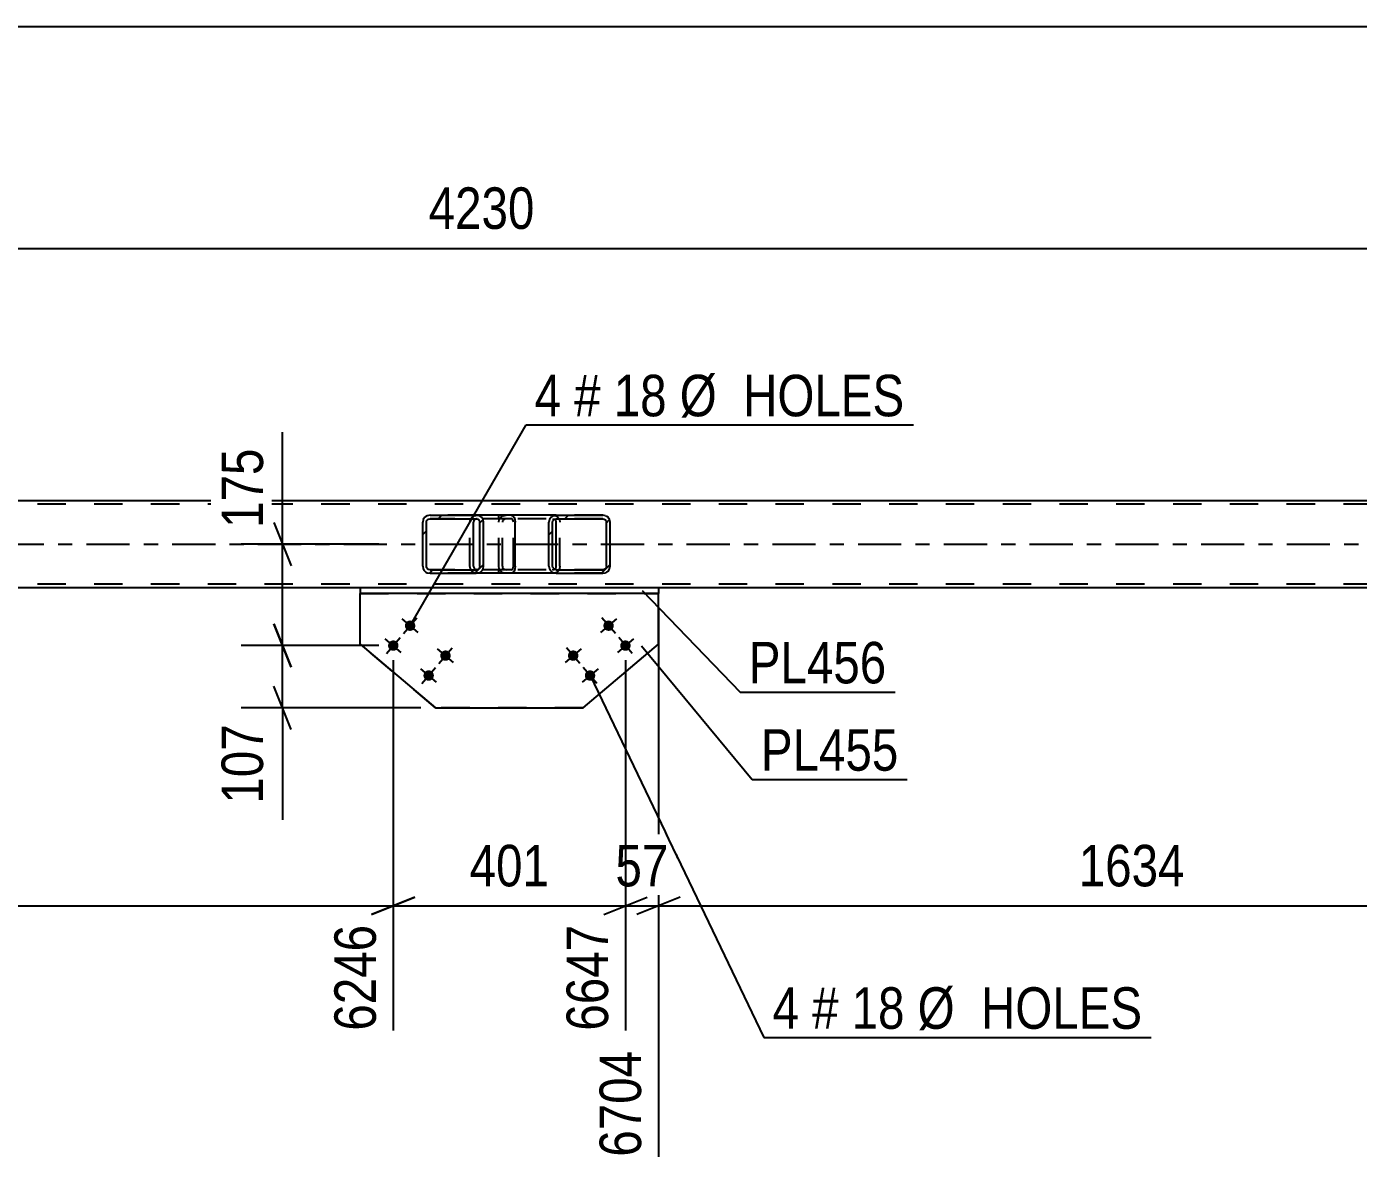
# Model space of a CAD drawing. Header units: millimetres. Extents: x -110 to 731, y -430 to 164.
# Drawn here: x 110 to 201.9, y -254.4 to -175.8 of the extents above; entities that cross this region are included whole.
import ezdxf

# ---------------------------------------------------------------- set-up
doc = ezdxf.new("R2010")
doc.units = ezdxf.units.MM
doc.linetypes.add('DXK_LINE_DOT2', pattern=[3.9198, 1.9599, -1.9599])
doc.linetypes.add('DXK_LINE_DOT3', pattern=[5.9187, 2.979, -0.9799, 0.9799, -0.9799])
doc.styles.add('Arial Narrow', font='ARIALN.TTF', dxfattribs={"height": 0.2})

# ---------------------------------------------------------------- blocks, each defined once
blk = doc.blocks.new('Part-570343290-77346 - 77341')
at = {"linetype": 'Continuous'}
h = blk.add_hatch(dxfattribs=at)
h.set_pattern_fill('', scale=0.7, style=0, pattern_type=0)
h.set_pattern_definition([(45, (150.242, -209.8653), (-1.57154, 1.57154), [])])
h.paths.add_polyline_path([(150.281, -210.049), (150.242, -209.865), (150.132, -209.71), (149.967, -209.605), (149.773, -209.569), (146.558, -209.569), (146.364, -209.605), (146.199, -209.71), (146.089, -209.865), (146.05, -210.049), (146.05, -213.089), (146.089, -213.273), (146.199, -213.428), (146.364, -213.532), (146.558, -213.569), (149.773, -213.569), (149.967, -213.532), (150.132, -213.428), (150.242, -213.273), (150.281, -213.089)])
h.paths.add_polyline_path([(150.008, -213.181), (149.953, -213.259), (149.87, -213.311), (149.773, -213.329), (146.558, -213.329), (146.461, -213.311), (146.379, -213.259), (146.323, -213.181), (146.304, -213.089), (146.304, -210.049), (146.323, -209.957), (146.379, -209.879), (146.461, -209.827), (146.558, -209.809), (149.773, -209.809), (149.87, -209.827), (149.953, -209.879), (150.008, -209.957), (150.027, -210.049), (150.027, -213.089)])
at = {"color": 7, "linetype": 'DXK_LINE_DOT2'}
for p, q in [((142.895, -209.605), (143.089, -209.569)), ((143.464, -209.569), (143.089, -209.569)), ((146.304, -209.569), (146.499, -209.605)), ((149.773, -209.569), (146.558, -209.569)), ((142.582, -210.049), (142.62, -209.865)), ((142.582, -213.089), (142.582, -210.049)), ((142.855, -209.957), (142.835, -210.049)), ((142.835, -213.089), (142.835, -210.049)), ((142.91, -209.879), (142.855, -209.957)), ((142.992, -209.827), (142.91, -209.879)), ((143.089, -209.809), (142.992, -209.827)), ((149.773, -209.809), (143.089, -209.809)), ((146.304, -209.809), (146.401, -209.827)), ((146.401, -209.827), (146.431, -209.846)), ((146.773, -209.865), (146.812, -210.049)), ((146.812, -213.089), (146.812, -210.049)), ((142.62, -213.273), (142.582, -213.089)), ((142.835, -213.089), (142.855, -213.181)), ((142.855, -213.181), (142.91, -213.259)), ((142.91, -213.259), (142.992, -213.311)), ((146.812, -213.089), (146.773, -213.273)), ((143.089, -213.569), (142.895, -213.532)), ((142.992, -213.311), (143.089, -213.329)), ((149.773, -213.329), (143.089, -213.329)), ((143.464, -213.569), (143.089, -213.569)), ((146.304, -213.329), (146.401, -213.311)), ((146.499, -213.532), (146.304, -213.569)), ((146.401, -213.311), (146.431, -213.292)), ((149.773, -213.569), (146.558, -213.569))]:
    blk.add_line(p, q, dxfattribs=at)
at = {"color": 2, "linetype": 'Continuous'}
for p, q in [((146.558, -209.569), (143.464, -209.569)), ((146.558, -209.569), (146.364, -209.605)), ((146.558, -209.569), (149.773, -209.569)), ((149.967, -209.605), (149.773, -209.569)), ((146.089, -209.865), (146.05, -210.049)), ((146.05, -213.089), (146.05, -210.049)), ((146.304, -210.049), (146.323, -209.957)), ((146.304, -213.089), (146.304, -210.049)), ((146.323, -209.957), (146.379, -209.879)), ((146.379, -209.879), (146.461, -209.827)), ((146.431, -209.846), (146.484, -209.879)), ((146.461, -209.827), (146.558, -209.809)), ((146.539, -209.957), (146.484, -209.879)), ((146.558, -210.049), (146.539, -209.957)), ((146.558, -209.809), (149.773, -209.809)), ((146.558, -213.089), (146.558, -210.049)), ((149.773, -209.809), (149.87, -209.827)), ((149.87, -209.827), (149.953, -209.879)), ((149.953, -209.879), (150.008, -209.957)), ((150.008, -209.957), (150.027, -210.049)), ((150.027, -213.089), (150.027, -210.049)), ((150.281, -210.049), (150.242, -209.865)), ((150.281, -213.089), (150.281, -210.049)), ((146.05, -213.089), (146.089, -213.273)), ((146.323, -213.181), (146.304, -213.089)), ((146.379, -213.259), (146.323, -213.181)), ((146.461, -213.311), (146.379, -213.259)), ((146.431, -213.292), (146.484, -213.259)), ((146.484, -213.259), (146.539, -213.181)), ((146.539, -213.181), (146.558, -213.089)), ((149.953, -213.259), (149.87, -213.311)), ((150.008, -213.181), (149.953, -213.259)), ((150.027, -213.089), (150.008, -213.181)), ((150.242, -213.273), (150.281, -213.089)), ((146.558, -213.569), (143.464, -213.569)), ((146.364, -213.532), (146.558, -213.569)), ((146.558, -213.329), (146.461, -213.311)), ((146.558, -213.329), (149.773, -213.329)), ((146.558, -213.569), (149.773, -213.569)), ((149.87, -213.311), (149.773, -213.329)), ((149.773, -213.569), (149.967, -213.532))]:
    blk.add_line(p, q, dxfattribs=at)
at = {"color": 7, "linetype": 'DXK_LINE_DOT2'}
for centre, start, end in [((143.072, -210.068), 110.92821, 155.86474), ((146.322, -210.068), 24.13526, 69.07179), ((143.072, -213.07), 204.13526, 249.07179), ((146.322, -213.07), 290.92821, 335.86474)]:
    blk.add_arc(centre, 0.495, start, end, dxfattribs=at)
at = {"color": 2, "linetype": 'Continuous'}
for centre, start, end in [((146.54, -210.068), 110.92821, 155.86474), ((149.791, -210.068), 24.13526, 69.07179), ((146.54, -213.07), 204.13526, 249.07179), ((149.791, -213.07), 290.92821, 335.86474)]:
    blk.add_arc(centre, 0.495, start, end, dxfattribs=at)
blk = doc.blocks.new('Part-570343290-77345 - 77341')
at = {"linetype": 'Continuous'}
h = blk.add_hatch(dxfattribs=at)
h.set_pattern_fill('', scale=0.7, style=0, pattern_type=0)
h.set_pattern_definition([(45, (141.5023, -209.8653), (-1.57154, 1.57154), [])])
h.paths.add_polyline_path([(141.541, -210.049), (141.502, -209.865), (141.393, -209.71), (141.229, -209.605), (141.036, -209.569), (137.842, -209.569), (137.649, -209.605), (137.485, -209.71), (137.376, -209.865), (137.337, -210.049), (137.337, -213.089), (137.376, -213.273), (137.485, -213.428), (137.649, -213.532), (137.842, -213.569), (141.036, -213.569), (141.229, -213.532), (141.393, -213.428), (141.502, -213.273), (141.541, -213.089)])
h.paths.add_polyline_path([(141.269, -213.181), (141.215, -213.259), (141.133, -213.311), (141.036, -213.329), (137.842, -213.329), (137.745, -213.311), (137.663, -213.259), (137.609, -213.181), (137.589, -213.089), (137.589, -210.049), (137.609, -209.957), (137.663, -209.879), (137.745, -209.827), (137.842, -209.809), (141.036, -209.809), (141.133, -209.827), (141.215, -209.879), (141.269, -209.957), (141.288, -210.049), (141.288, -213.089)])
at = {"color": 2, "linetype": 'Continuous'}
for p, q in [((137.842, -209.569), (137.649, -209.605)), ((137.842, -209.569), (141.036, -209.569)), ((143.464, -209.569), (141.036, -209.569)), ((141.229, -209.605), (141.036, -209.569)), ((143.464, -209.569), (143.563, -209.605)), ((137.376, -209.865), (137.337, -210.049)), ((137.337, -213.089), (137.337, -210.049)), ((137.589, -210.049), (137.609, -209.957)), ((137.589, -213.089), (137.589, -210.049)), ((137.609, -209.957), (137.663, -209.879)), ((137.663, -209.879), (137.745, -209.827)), ((137.745, -209.827), (137.842, -209.809)), ((137.842, -209.809), (141.036, -209.809)), ((140.864, -209.957), (140.845, -210.049)), ((140.845, -213.089), (140.845, -210.049)), ((140.919, -209.879), (140.864, -209.957)), ((141, -209.827), (140.919, -209.879)), ((141.067, -209.815), (141, -209.827)), ((141.036, -209.809), (141.133, -209.827)), ((141.133, -209.827), (141.215, -209.879)), ((141.215, -209.879), (141.269, -209.957)), ((141.269, -209.957), (141.288, -210.049)), ((141.288, -213.089), (141.288, -210.049)), ((141.541, -210.049), (141.502, -209.865)), ((141.541, -213.089), (141.541, -210.049)), ((143.563, -209.605), (143.648, -209.71)), ((143.648, -209.71), (143.704, -209.865)), ((143.704, -209.865), (143.724, -210.049)), ((143.724, -213.089), (143.724, -210.049)), ((137.337, -213.089), (137.376, -213.273)), ((137.609, -213.181), (137.589, -213.089)), ((137.663, -213.259), (137.609, -213.181)), ((137.745, -213.311), (137.663, -213.259)), ((140.845, -213.089), (140.864, -213.181)), ((140.864, -213.181), (140.919, -213.259)), ((140.919, -213.259), (141, -213.311)), ((141.215, -213.259), (141.133, -213.311)), ((141.269, -213.181), (141.215, -213.259)), ((141.288, -213.089), (141.269, -213.181)), ((141.502, -213.273), (141.541, -213.089)), ((143.704, -213.273), (143.648, -213.428)), ((143.724, -213.089), (143.704, -213.273)), ((137.649, -213.532), (137.842, -213.569)), ((137.842, -213.329), (137.745, -213.311)), ((137.842, -213.329), (141.036, -213.329)), ((137.842, -213.569), (141.036, -213.569)), ((141.067, -213.323), (141, -213.311)), ((141.133, -213.311), (141.036, -213.329)), ((141.036, -213.569), (141.229, -213.532)), ((143.464, -213.569), (141.036, -213.569)), ((143.563, -213.532), (143.464, -213.569)), ((143.648, -213.428), (143.563, -213.532))]:
    blk.add_line(p, q, dxfattribs=at)
at = {"color": 7, "linetype": 'DXK_LINE_DOT2'}
for p, q in [((141.036, -209.569), (137.842, -209.569)), ((140.904, -209.605), (141.097, -209.569)), ((142.582, -209.809), (142.582, -209.569)), ((143.464, -209.809), (137.842, -209.809)), ((140.592, -210.049), (140.631, -209.865)), ((140.592, -213.089), (140.592, -210.049)), ((141.097, -209.809), (141.067, -209.815)), ((143.514, -209.827), (143.464, -209.809)), ((143.556, -209.879), (143.514, -209.827)), ((143.584, -209.957), (143.556, -209.879)), ((143.594, -210.049), (143.584, -209.957)), ((143.594, -213.089), (143.594, -210.049)), ((140.631, -213.273), (140.592, -213.089)), ((143.514, -213.311), (143.556, -213.259)), ((143.556, -213.259), (143.584, -213.181)), ((143.584, -213.181), (143.594, -213.089)), ((143.464, -213.329), (137.842, -213.329)), ((141.036, -213.569), (137.842, -213.569)), ((141.097, -213.569), (140.904, -213.532)), ((141.097, -213.329), (141.067, -213.323)), ((142.582, -213.569), (142.582, -213.329)), ((143.464, -213.329), (143.514, -213.311))]:
    blk.add_line(p, q, dxfattribs=at)
at = {"color": 2, "linetype": 'Continuous'}
for centre, start, end in [((137.826, -210.065), 111.10334, 156.05345), ((141.052, -210.065), 23.94655, 68.89666), ((137.826, -213.073), 203.94655, 248.89666), ((141.052, -213.073), 291.10334, 336.05345)]:
    blk.add_arc(centre, 0.493, start, end, dxfattribs=at)
at = {"color": 7, "linetype": 'DXK_LINE_DOT2'}
for centre, start, end in [((141.081, -210.065), 111.10333, 156.05345), ((141.081, -213.073), 203.94655, 248.89667)]:
    blk.add_arc(centre, 0.493, start, end, dxfattribs=at)
blk = doc.blocks.new('Part-570343290-77415 - 77341')
at = {"color": 2, "linetype": 'Continuous'}
for p, q in [((153.611, -214.569), (133.027, -214.569)), ((133.027, -214.569), (133.027, -214.969)), ((153.611, -214.969), (133.027, -214.969)), ((153.611, -214.569), (153.611, -214.969))]:
    blk.add_line(p, q, dxfattribs=at)
blk = doc.blocks.new('Part-570343290-77357 - 77341')
at = {"color": 2, "linetype": 'Continuous'}
for p, q in [((225.214, -208.569), (61.997, -208.569)), ((133.027, -214.569), (70.513, -214.569)), ((216.675, -214.569), (153.611, -214.569))]:
    blk.add_line(p, q, dxfattribs=at)
at = {"color": 7, "linetype": 'DXK_LINE_DOT2'}
for p, q in [((618.353, -208.809), (-45.679, -208.809)), ((618.353, -214.329), (-45.679, -214.329)), ((153.611, -214.569), (133.027, -214.569))]:
    blk.add_line(p, q, dxfattribs=at)
at = {"color": 7, "linetype": 'DXK_LINE_DOT3'}
blk.add_line((-45.679, -211.569), (618.353, -211.569), dxfattribs=at)
blk = doc.blocks.new('Part-570343290-77479 - 77341')
at = {"color": 2, "linetype": 'Continuous'}
for p, q in [((133.027, -218.47), (133.027, -214.969)), ((153.611, -218.47), (153.611, -214.969)), ((133.027, -218.47), (138.218, -222.862)), ((148.419, -222.862), (153.611, -218.47)), ((138.218, -222.862), (148.419, -222.862)), ((138.218, -222.862), (138.218, -222.862)), ((148.419, -222.862), (148.419, -222.862))]:
    blk.add_line(p, q, dxfattribs=at)
at = {"color": 7, "linetype": 'DXK_LINE_DOT2'}
for p, q in [((133.027, -214.969), (153.611, -214.969)), ((133.027, -214.969), (153.611, -214.969)), ((138.218, -222.862), (133.027, -218.47)), ((148.419, -222.862), (153.611, -218.47)), ((148.419, -222.862), (138.218, -222.862))]:
    blk.add_line(p, q, dxfattribs=at)
blk = doc.blocks.new('Bolt-570343290-77541 - 77341')
at = {"linetype": 'Continuous'}
for points in [[(136.193, -216.957), (136.247, -216.905), (136.311, -216.865), (136.382, -216.84), (136.457, -216.829), (136.532, -216.835), (136.604, -216.856), (136.67, -216.892), (136.728, -216.94), (136.774, -217), (136.807, -217.068), (136.825, -217.141), (136.827, -217.216), (136.814, -217.29), (136.785, -217.36), (136.743, -217.422), (136.688, -217.474), (136.624, -217.514), (136.554, -217.539), (136.479, -217.549), (136.404, -217.544), (136.332, -217.523), (136.265, -217.487), (136.208, -217.438), (136.162, -217.379), (136.129, -217.311), (136.111, -217.238), (136.109, -217.163), (136.122, -217.089), (136.151, -217.019)], [(135.03, -218.331), (135.085, -218.279), (135.149, -218.239), (135.22, -218.214), (135.294, -218.204), (135.369, -218.209), (135.442, -218.23), (135.508, -218.266), (135.565, -218.314), (135.611, -218.374), (135.644, -218.442), (135.662, -218.515), (135.664, -218.59), (135.651, -218.664), (135.622, -218.734), (135.58, -218.796), (135.526, -218.848), (135.462, -218.888), (135.391, -218.913), (135.316, -218.923), (135.241, -218.918), (135.169, -218.897), (135.103, -218.861), (135.045, -218.812), (134.999, -218.753), (134.967, -218.685), (134.949, -218.612), (134.946, -218.537), (134.96, -218.463), (134.988, -218.393)], [(138.636, -219.024), (138.69, -218.972), (138.754, -218.932), (138.825, -218.907), (138.9, -218.896), (138.975, -218.902), (139.047, -218.923), (139.113, -218.959), (139.171, -219.007), (139.217, -219.067), (139.25, -219.134), (139.268, -219.208), (139.27, -219.283), (139.257, -219.357), (139.228, -219.427), (139.186, -219.489), (139.131, -219.541), (139.067, -219.58), (138.997, -219.606), (138.922, -219.616), (138.847, -219.61), (138.775, -219.589), (138.708, -219.554), (138.651, -219.505), (138.605, -219.446), (138.572, -219.378), (138.554, -219.305), (138.552, -219.23), (138.565, -219.156), (138.594, -219.086)], [(137.473, -220.398), (137.528, -220.346), (137.592, -220.306), (137.663, -220.281), (137.737, -220.271), (137.812, -220.276), (137.884, -220.297), (137.951, -220.333), (138.008, -220.381), (138.054, -220.441), (138.087, -220.509), (138.105, -220.582), (138.107, -220.657), (138.094, -220.731), (138.065, -220.801), (138.023, -220.863), (137.969, -220.915), (137.905, -220.955), (137.834, -220.98), (137.759, -220.99), (137.684, -220.985), (137.612, -220.964), (137.546, -220.928), (137.488, -220.879), (137.442, -220.82), (137.409, -220.752), (137.392, -220.679), (137.389, -220.604), (137.403, -220.53), (137.431, -220.46)]]:
    blk.add_hatch(color=1, dxfattribs=at).paths.add_polyline_path(points)
at = {"color": 1, "linetype": 'Continuous'}
for p, q in [((137.018, -217.654), (135.918, -216.724)), ((136.003, -217.739), (136.933, -216.64)), ((135.855, -219.029), (134.756, -218.098)), ((134.84, -219.113), (135.77, -218.014)), ((139.461, -219.721), (138.361, -218.791)), ((138.446, -219.806), (139.376, -218.707)), ((138.298, -221.095), (137.199, -220.165)), ((137.283, -221.18), (138.213, -220.081))]:
    blk.add_line(p, q, dxfattribs=at)
blk = doc.blocks.new('Bolt-570343290-77542 - 77341')
at = {"linetype": 'Continuous'}
for points in [[(149.814, -217.13), (149.835, -217.057), (149.869, -216.99), (149.917, -216.932), (149.976, -216.886), (150.044, -216.852), (150.117, -216.833), (150.192, -216.83), (150.266, -216.842), (150.336, -216.87), (150.399, -216.912), (150.451, -216.965), (150.492, -217.029), (150.518, -217.099), (150.529, -217.174), (150.525, -217.249), (150.504, -217.322), (150.47, -217.388), (150.422, -217.446), (150.363, -217.493), (150.295, -217.527), (150.222, -217.545), (150.147, -217.549), (150.073, -217.536), (150.003, -217.509), (149.94, -217.467), (149.888, -217.413), (149.847, -217.35), (149.821, -217.279), (149.81, -217.205)], [(150.977, -218.504), (150.997, -218.431), (151.032, -218.365), (151.08, -218.307), (151.139, -218.26), (151.206, -218.226), (151.279, -218.207), (151.354, -218.204), (151.429, -218.217), (151.499, -218.244), (151.561, -218.286), (151.614, -218.34), (151.654, -218.403), (151.681, -218.474), (151.692, -218.548), (151.687, -218.623), (151.667, -218.696), (151.632, -218.762), (151.584, -218.82), (151.525, -218.867), (151.458, -218.901), (151.385, -218.92), (151.31, -218.923), (151.236, -218.91), (151.166, -218.883), (151.103, -218.841), (151.05, -218.787), (151.01, -218.724), (150.984, -218.653), (150.972, -218.579)], [(147.372, -219.197), (147.392, -219.124), (147.427, -219.057), (147.474, -218.999), (147.533, -218.952), (147.601, -218.919), (147.674, -218.9), (147.749, -218.897), (147.823, -218.909), (147.893, -218.937), (147.956, -218.979), (148.008, -219.032), (148.049, -219.096), (148.075, -219.166), (148.086, -219.241), (148.082, -219.316), (148.061, -219.388), (148.027, -219.455), (147.979, -219.513), (147.92, -219.56), (147.852, -219.594), (147.78, -219.612), (147.704, -219.616), (147.63, -219.603), (147.56, -219.575), (147.497, -219.534), (147.445, -219.48), (147.404, -219.417), (147.378, -219.346), (147.367, -219.272)], [(148.534, -220.571), (148.554, -220.498), (148.589, -220.431), (148.637, -220.373), (148.696, -220.327), (148.763, -220.293), (148.836, -220.274), (148.911, -220.271), (148.986, -220.284), (149.056, -220.311), (149.118, -220.353), (149.171, -220.406), (149.212, -220.47), (149.238, -220.541), (149.249, -220.615), (149.244, -220.69), (149.224, -220.763), (149.189, -220.829), (149.141, -220.887), (149.082, -220.934), (149.015, -220.968), (148.942, -220.986), (148.867, -220.99), (148.793, -220.977), (148.723, -220.95), (148.66, -220.908), (148.607, -220.854), (148.567, -220.791), (148.541, -220.72), (148.53, -220.646)]]:
    blk.add_hatch(color=1, dxfattribs=at).paths.add_polyline_path(points)
at = {"color": 1, "linetype": 'Continuous'}
for p, q in [((150.719, -216.724), (149.62, -217.654)), ((150.635, -217.739), (149.704, -216.64)), ((148.276, -218.791), (147.177, -219.721)), ((148.192, -219.806), (147.262, -218.707)), ((151.882, -218.098), (150.782, -219.029)), ((151.797, -219.113), (150.867, -218.014)), ((149.439, -220.165), (148.34, -221.095)), ((149.354, -221.18), (148.424, -220.081))]:
    blk.add_line(p, q, dxfattribs=at)
blk = doc.blocks.new('StraightDimension-570343290-81027 - 77341')
at = {"color": 7, "linetype": 'Continuous'}
for p, q in [((153.611, -215.969), (153.611, -253.843)), ((218.953, -220.698), (218.953, -245.143)), ((155.111, -235.931), (152.111, -237.131)), ((217.453, -237.131), (220.453, -235.931)), ((153.611, -236.531), (218.953, -236.531))]:
    blk.add_line(p, q, dxfattribs=at)
at = {"color": 0}
blk.add_wipeout([(190.538, -235.781), (190.538, -231.581), (182.026, -231.581), (182.026, -235.781)], dxfattribs=at)
at = {"color": 3, "style": 'Arial Narrow'}
blk.add_text('1634', height=2.8633, dxfattribs=at).set_placement((182.626, -235.181))
at = {"color": 0, "linetype": 'Continuous'}
blk.add_wipeout([(218.353, -237.231), (214.153, -237.231), (214.153, -245.743), (218.353, -245.743)], dxfattribs=at)
at = {"color": 3, "linetype": 'Continuous', "style": 'Arial Narrow'}
blk.add_text('8338', height=2.8633, rotation=90.00021, dxfattribs=at).set_placement((217.753, -245.143))
blk = doc.blocks.new('StraightDimension-570343290-80683 - 77341')
at = {"color": 7, "linetype": 'Continuous'}
for p, q in [((56.797, -199.169), (56.797, -182.536)), ((226.014, -199.169), (226.014, -182.536)), ((58.297, -190.548), (55.297, -191.748)), ((56.797, -191.148), (226.014, -191.148)), ((224.514, -191.748), (227.514, -190.548))]:
    blk.add_line(p, q, dxfattribs=at)
at = {"color": 0}
blk.add_wipeout([(145.662, -190.398), (145.662, -186.198), (137.15, -186.198), (137.15, -190.398)], dxfattribs=at)
at = {"color": 3, "style": 'Arial Narrow'}
blk.add_text('4230', height=2.8633, dxfattribs=at).set_placement((137.75, -189.798))
at = {"color": 0, "linetype": 'Continuous'}
blk.add_wipeout([(225.414, -181.936), (221.214, -181.936), (221.214, -190.448), (225.414, -190.448)], dxfattribs=at)
at = {"color": 3, "linetype": 'Continuous', "style": 'Arial Narrow'}
blk.add_text('8514', height=2.8633, rotation=90.00021, dxfattribs=at).set_placement((224.814, -189.848))
blk = doc.blocks.new('StraightDimension-570343290-81367 - 77341')
at = {"color": 7, "linetype": 'Continuous'}
for p, q in [((127.663, -211.563), (127.663, -203.829)), ((127.663, -211.563), (127.663, -203.829)), ((127.063, -210.063), (128.263, -213.063)), ((134.305, -211.563), (124.813, -211.563)), ((127.663, -218.563), (127.663, -211.563)), ((128.263, -220.063), (127.063, -217.063)), ((134.305, -218.563), (124.813, -218.563))]:
    blk.add_line(p, q, dxfattribs=at)
at = {"color": 0}
blk.add_wipeout([(126.913, -204.354), (122.713, -204.354), (122.713, -211.038), (126.913, -211.038)], dxfattribs=at)
at = {"color": 3, "style": 'Arial Narrow'}
blk.add_text('175', height=2.8633, rotation=90.00021, dxfattribs=at).set_placement((126.313, -210.438))
blk = doc.blocks.new('StraightDimension-570343290-80968 - 77341')
at = {"color": 7, "linetype": 'Continuous'}
blk.add_line((-54.379, -175.836), (630.453, -175.836), dxfattribs=at)
blk = doc.blocks.new('StraightDimension-570343290-81028 - 77341')
at = {"color": 7, "linetype": 'Continuous'}
for p, q in [((153.611, -215.969), (153.611, -253.843)), ((151.332, -219.563), (151.332, -245.143)), ((149.832, -237.131), (152.832, -235.931)), ((155.111, -235.931), (152.111, -237.131)), ((151.332, -236.531), (153.611, -236.531))]:
    blk.add_line(p, q, dxfattribs=at)
at = {"color": 0, "linetype": 'Continuous'}
blk.add_wipeout([(153.011, -245.931), (148.811, -245.931), (148.811, -254.443), (153.011, -254.443)], dxfattribs=at)
at = {"color": 3, "linetype": 'Continuous', "style": 'Arial Narrow'}
blk.add_text('6704', height=2.8633, rotation=90.00021, dxfattribs=at).set_placement((152.411, -253.843))
at = {"color": 0}
blk.add_wipeout([(154.899, -235.781), (154.899, -231.581), (150.043, -231.581), (150.043, -235.781)], dxfattribs=at)
at = {"color": 3, "style": 'Arial Narrow'}
blk.add_text('57', height=2.8633, dxfattribs=at).set_placement((150.643, -235.181))
blk = doc.blocks.new('StraightDimension-570343290-81029 - 77341')
at = {"color": 7, "linetype": 'Continuous'}
for p, q in [((135.305, -219.563), (135.305, -245.143)), ((151.332, -219.563), (151.332, -245.143)), ((136.805, -235.931), (133.805, -237.131)), ((149.832, -237.131), (152.832, -235.931)), ((135.305, -236.531), (151.332, -236.531))]:
    blk.add_line(p, q, dxfattribs=at)
at = {"color": 0}
blk.add_wipeout([(146.661, -235.781), (146.661, -231.581), (139.977, -231.581), (139.977, -235.781)], dxfattribs=at)
at = {"color": 3, "style": 'Arial Narrow'}
blk.add_text('401', height=2.8633, dxfattribs=at).set_placement((140.577, -235.181))
at = {"color": 0, "linetype": 'Continuous'}
blk.add_wipeout([(150.732, -237.231), (146.532, -237.231), (146.532, -245.743), (150.732, -245.743)], dxfattribs=at)
at = {"color": 3, "linetype": 'Continuous', "style": 'Arial Narrow'}
blk.add_text('6647', height=2.8633, rotation=90.00021, dxfattribs=at).set_placement((150.132, -245.143))
blk = doc.blocks.new('StraightDimension-570343290-81030 - 77341')
at = {"color": 7, "linetype": 'Continuous'}
for p, q in [((70.513, -215.969), (70.513, -253.843)), ((135.305, -219.563), (135.305, -245.143)), ((72.013, -235.931), (69.013, -237.131)), ((133.805, -237.131), (136.805, -235.931)), ((70.513, -236.531), (135.305, -236.531))]:
    blk.add_line(p, q, dxfattribs=at)
at = {"color": 0}
blk.add_wipeout([(107.166, -235.781), (107.166, -231.581), (98.653, -231.581), (98.653, -235.781)], dxfattribs=at)
at = {"color": 3, "style": 'Arial Narrow'}
blk.add_text('1620', height=2.8633, dxfattribs=at).set_placement((99.253, -235.181))
at = {"color": 0, "linetype": 'Continuous'}
blk.add_wipeout([(134.705, -237.231), (130.505, -237.231), (130.505, -245.743), (134.705, -245.743)], dxfattribs=at)
at = {"color": 3, "linetype": 'Continuous', "style": 'Arial Narrow'}
blk.add_text('6246', height=2.8633, rotation=90.00021, dxfattribs=at).set_placement((134.105, -245.143))
blk = doc.blocks.new('StraightDimension-570343290-81368 - 77341')
at = {"color": 7, "linetype": 'Continuous'}
for p, q in [((127.063, -217.063), (128.263, -220.063)), ((134.305, -218.563), (124.813, -218.563)), ((127.663, -222.862), (127.663, -218.563)), ((128.263, -224.362), (127.063, -221.362)), ((137.218, -222.862), (124.813, -222.862)), ((127.663, -222.862), (127.663, -230.596)), ((127.663, -222.862), (127.663, -230.596))]:
    blk.add_line(p, q, dxfattribs=at)
at = {"color": 0}
blk.add_wipeout([(126.913, -223.387), (122.713, -223.387), (122.713, -230.071), (126.913, -230.071)], dxfattribs=at)
at = {"color": 3, "style": 'Arial Narrow'}
blk.add_text('107', height=2.8633, rotation=90.00021, dxfattribs=at).set_placement((126.313, -229.471))
blk = doc.blocks.new('Mark-570343290-80755 - 77341')
at = {"color": 30, "linetype": 'Continuous'}
for p, q in [((152.484, -214.77), (159.248, -221.771)), ((159.248, -221.771), (169.952, -221.771))]:
    blk.add_line(p, q, dxfattribs=at)
at = {"color": 0}
blk.add_wipeout([(169.352, -221.171), (169.352, -218.171), (159.848, -218.171), (159.848, -221.171)], dxfattribs=at)
blk.add_wipeout([(169.352, -221.171), (169.352, -218.171), (159.848, -218.171), (159.848, -221.171)], dxfattribs=at)
at = {"color": 3, "style": 'Arial Narrow'}
blk.add_text('PL456', height=2.8633, dxfattribs=at).set_placement((159.848, -221.171))
blk = doc.blocks.new('Mark-570343290-80785 - 77341')
at = {"color": 30, "linetype": 'Continuous'}
for p, q in [((152.446, -218.583), (160.084, -227.798)), ((160.084, -227.798), (170.788, -227.798))]:
    blk.add_line(p, q, dxfattribs=at)
at = {"color": 0}
blk.add_wipeout([(170.188, -227.198), (170.188, -224.198), (160.684, -224.198), (160.684, -227.198)], dxfattribs=at)
blk.add_wipeout([(170.188, -227.198), (170.188, -224.198), (160.684, -224.198), (160.684, -227.198)], dxfattribs=at)
at = {"color": 3, "style": 'Arial Narrow'}
blk.add_text('PL455', height=2.8633, dxfattribs=at).set_placement((160.684, -227.198))
blk = doc.blocks.new('Mark-570343290-88290 - 77341')
at = {"color": 7, "linetype": 'Continuous'}
for p, q in [((136.468, -217.189), (144.468, -203.333)), ((144.468, -203.333), (171.208, -203.333))]:
    blk.add_line(p, q, dxfattribs=at)
at = {"color": 0}
for points in [[(146.896, -202.733), (146.896, -199.733), (145.068, -199.733), (145.068, -202.733)], [(149.624, -202.733), (149.624, -199.733), (147.796, -199.733), (147.796, -202.733)], [(154.18, -202.733), (154.18, -199.733), (150.524, -199.733), (150.524, -202.733)], [(170.608, -202.733), (170.608, -199.733), (155.08, -199.733), (155.08, -202.733)]]:
    blk.add_wipeout(points, dxfattribs=at)
for points in [[(146.896, -202.733), (146.896, -199.733), (145.068, -199.733), (145.068, -202.733)], [(149.624, -202.733), (149.624, -199.733), (147.796, -199.733), (147.796, -202.733)], [(154.18, -202.733), (154.18, -199.733), (150.524, -199.733), (150.524, -202.733)], [(170.608, -202.733), (170.608, -199.733), (155.08, -199.733), (155.08, -202.733)]]:
    blk.add_wipeout(points, dxfattribs=at)
at = {"color": 3, "style": 'Arial Narrow'}
for s, height, p in [('4', 2.863, (145.068, -202.733)), ('#', 2.863, (147.796, -202.733)), ('18', 2.8633, (150.524, -202.733)), ('Ø  HOLES', 2.8633, (155.08, -202.733))]:
    blk.add_text(s, height=height, dxfattribs=at).set_placement(p)
blk = doc.blocks.new('Mark-570343290-88291 - 77341')
at = {"color": 7, "linetype": 'Continuous'}
for p, q in [((148.889, -220.63), (160.889, -245.614)), ((160.889, -245.614), (187.629, -245.614))]:
    blk.add_line(p, q, dxfattribs=at)
at = {"color": 0}
for points in [[(163.317, -245.014), (163.317, -242.014), (161.489, -242.014), (161.489, -245.014)], [(166.045, -245.014), (166.045, -242.014), (164.217, -242.014), (164.217, -245.014)], [(170.602, -245.014), (170.602, -242.014), (166.945, -242.014), (166.945, -245.014)], [(187.029, -245.014), (187.029, -242.014), (171.502, -242.014), (171.502, -245.014)]]:
    blk.add_wipeout(points, dxfattribs=at)
for points in [[(163.317, -245.014), (163.317, -242.014), (161.489, -242.014), (161.489, -245.014)], [(166.045, -245.014), (166.045, -242.014), (164.217, -242.014), (164.217, -245.014)], [(170.602, -245.014), (170.602, -242.014), (166.945, -242.014), (166.945, -245.014)], [(187.029, -245.014), (187.029, -242.014), (171.502, -242.014), (171.502, -245.014)]]:
    blk.add_wipeout(points, dxfattribs=at)
at = {"color": 3, "style": 'Arial Narrow'}
for s, height, p in [('4', 2.863, (161.489, -245.014)), ('#', 2.863, (164.217, -245.014)), ('18', 2.8633, (166.945, -245.014)), ('Ø  HOLES', 2.8633, (171.502, -245.014))]:
    blk.add_text(s, height=height, dxfattribs=at).set_placement(p)

msp = doc.modelspace()

# ---------------------------------------------------------------- block references
for name in ['StraightDimension-570343290-80683 - 77341', 'Part-570343290-77357 - 77341', 'Part-570343290-77345 - 77341', 'Part-570343290-77346 - 77341', 'Part-570343290-77415 - 77341', 'Part-570343290-77479 - 77341', 'Bolt-570343290-77541 - 77341', 'Bolt-570343290-77542 - 77341']:
    msp.add_blockref(name, (0, 0))

# ---------------------------------------------------------------- next in the draw order: block references
for name in ['StraightDimension-570343290-80968 - 77341', 'StraightDimension-570343290-81367 - 77341', 'StraightDimension-570343290-81027 - 77341']:
    msp.add_blockref(name, (0, 0))

# ---------------------------------------------------------------- next in the draw order: block references
msp.add_blockref('StraightDimension-570343290-81028 - 77341', (0, 0))

# ---------------------------------------------------------------- next in the draw order: block references
msp.add_blockref('StraightDimension-570343290-81029 - 77341', (0, 0))

# ---------------------------------------------------------------- next in the draw order: block references
for name in ['Mark-570343290-80755 - 77341', 'StraightDimension-570343290-81030 - 77341']:
    msp.add_blockref(name, (0, 0))

# ---------------------------------------------------------------- next in the draw order: block references
for name in ['StraightDimension-570343290-81368 - 77341', 'Mark-570343290-80785 - 77341']:
    msp.add_blockref(name, (0, 0))

# ---------------------------------------------------------------- next in the draw order: block references
for name in ['Mark-570343290-88290 - 77341', 'Mark-570343290-88291 - 77341']:
    msp.add_blockref(name, (0, 0))

doc.saveas('drawing.dxf')
